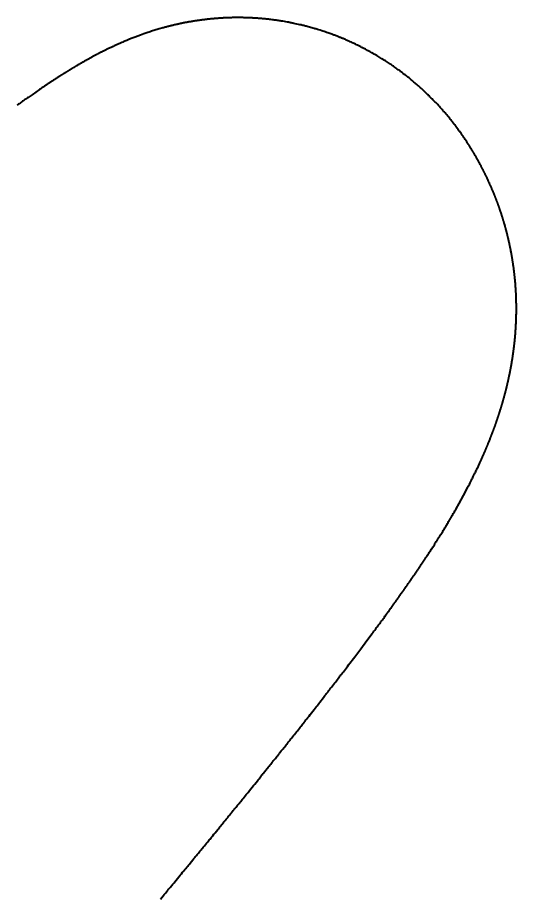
# Model space of a CAD drawing. Header units: millimetres. Extents: x 15 to 415, y 5 to 292.
# Drawn here: x 297.084 to 299.697, y 117.717 to 122.332 of the extents above; entities that cross this region are included whole.
import ezdxf

# ---------------------------------------------------------------- set-up
doc = ezdxf.new("R2010")
doc.units = ezdxf.units.MM
doc.layers.add('Geometries', color=7, linetype='Continuous')

msp = doc.modelspace()

# ---------------------------------------------------------------- linework, layer by layer
at = {"layer": 'Geometries', "linetype": 'Continuous', "lineweight": 40, "flags": 128}
msp.add_lwpolyline([(297.8332, 117.7141), (297.8399, 117.7222), (297.8464, 117.7301), (297.8527, 117.7376), (297.8587, 117.7449), (297.8644, 117.7518), (297.8699, 117.7584), (297.8726, 117.7617), (297.8754, 117.765), (297.8783, 117.7686), (297.8815, 117.7724), (297.8848, 117.7765), (297.8884, 117.7808), (297.892, 117.7851), (297.8957, 117.7896), (297.8996, 117.7944), (297.9037, 117.7993), (297.908, 117.8045), (297.9155, 117.8136), (297.9228, 117.8224), (297.9297, 117.8308), (297.9364, 117.8389), (297.9428, 117.8467), (297.949, 117.8541), (297.9548, 117.8612), (297.9604, 117.868), (297.9657, 117.8744), (297.9707, 117.8805), (297.9754, 117.8862), (297.9799, 117.8916), (297.9843, 117.897), (297.9885, 117.9021), (297.9955, 117.9106), (298.0021, 117.9186), (298.0084, 117.9263), (298.0112, 117.9297), (298.014, 117.9331), (298.0167, 117.9364), (298.0193, 117.9396), (298.0221, 117.9429), (298.0251, 117.9466), (298.0284, 117.9506), (298.0319, 117.9548), (298.0356, 117.9594), (298.0396, 117.9642), (298.0429, 117.9682), (298.0463, 117.9724), (298.0499, 117.9767), (298.0536, 117.9812), (298.0573, 117.9858), (298.0632, 117.993), (298.0688, 117.9998), (298.0741, 118.0062), (298.0791, 118.0124), (298.0838, 118.0181), (298.0882, 118.0234), (298.0923, 118.0284), (298.0963, 118.0333), (298.1004, 118.0383), (298.1065, 118.0458), (298.1128, 118.0535), (298.1194, 118.0615), (298.1259, 118.0696), (298.1325, 118.0775), (298.1365, 118.0825), (298.1405, 118.0874), (298.1445, 118.0923), (298.1485, 118.0972), (298.1525, 118.102), (298.1566, 118.1071), (298.1609, 118.1124), (298.1655, 118.118), (298.1712, 118.125), (298.1772, 118.1323), (298.1835, 118.14), (298.1866, 118.1438), (298.1898, 118.1477), (298.193, 118.1517), (298.1963, 118.1557), (298.1994, 118.1596), (298.2028, 118.1638), (298.206, 118.1677), (298.209, 118.1714), (298.2118, 118.1747), (298.2143, 118.1778), (298.2165, 118.1806), (298.2185, 118.1831), (298.2204, 118.1854), (298.2224, 118.1878), (298.2255, 118.1916), (298.2289, 118.1958), (298.2326, 118.2004), (298.2366, 118.2053), (298.2409, 118.2106), (298.2447, 118.2153), (298.2488, 118.2203), (298.253, 118.2255), (298.2573, 118.2307), (298.2614, 118.2358), (298.2653, 118.2407), (298.2713, 118.2481), (298.277, 118.255), (298.2823, 118.2616), (298.2871, 118.2675), (298.2915, 118.273), (298.2957, 118.2782), (298.3, 118.2834), (298.3067, 118.2918), (298.3137, 118.3005), (298.3202, 118.3084), (298.3268, 118.3166), (298.3336, 118.3251), (298.3408, 118.3339), (298.3449, 118.3391), (298.3492, 118.3444), (298.3534, 118.3496), (298.3573, 118.3545), (298.361, 118.3591), (298.3638, 118.3625), (298.3664, 118.3657), (298.3688, 118.3687), (298.3711, 118.3715), (298.3733, 118.3743), (298.3763, 118.3781), (298.3797, 118.3822), (298.3833, 118.3867), (298.3872, 118.3916), (298.3905, 118.3957), (298.394, 118.4), (298.3976, 118.4046), (298.4014, 118.4093), (298.4063, 118.4153), (298.4108, 118.4209), (298.4149, 118.4262), (298.4188, 118.431), (298.4224, 118.4355), (298.4256, 118.4395), (298.4286, 118.4432), (298.4317, 118.447), (298.4349, 118.4511), (298.4384, 118.4555), (298.4421, 118.4601), (298.446, 118.465), (298.4508, 118.4709), (298.4557, 118.4771), (298.4607, 118.4833), (298.4658, 118.4898), (298.471, 118.4963), (298.4752, 118.5015), (298.4795, 118.5069), (298.4836, 118.5121), (298.4876, 118.5171), (298.4914, 118.5218), (298.4949, 118.5262), (298.4982, 118.5304), (298.5013, 118.5343), (298.5043, 118.538), (298.5073, 118.5419), (298.5115, 118.5471), (298.5159, 118.5526), (298.5204, 118.5583), (298.525, 118.564), (298.5297, 118.57), (298.5346, 118.5762), (298.5397, 118.5826), (298.5449, 118.5892), (298.5503, 118.5959), (298.5557, 118.6028), (298.5605, 118.6088), (298.565, 118.6145), (298.5692, 118.6199), (298.5732, 118.625), (298.577, 118.6298), (298.5807, 118.6345), (298.5854, 118.6405), (298.5902, 118.6465), (298.5949, 118.6525), (298.6, 118.6589), (298.6053, 118.6657), (298.6109, 118.6728), (298.6178, 118.6816), (298.6247, 118.6903), (298.6314, 118.6989), (298.6381, 118.7074), (298.6433, 118.7141), (298.6485, 118.7207), (298.6534, 118.7269), (298.6581, 118.733), (298.6626, 118.7388), (298.6683, 118.746), (298.674, 118.7533), (298.6796, 118.7605), (298.6872, 118.7703), (298.6946, 118.7797), (298.6974, 118.7834), (298.7002, 118.787), (298.7032, 118.7909), (298.7065, 118.795), (298.7105, 118.8003), (298.7149, 118.8059), (298.7195, 118.8119), (298.7244, 118.8181), (298.7293, 118.8245), (298.7344, 118.831), (298.7395, 118.8376), (298.7446, 118.8443), (298.7497, 118.8508), (298.7545, 118.8571), (298.7591, 118.8631), (298.7636, 118.8689), (298.7676, 118.8741), (298.7715, 118.8791), (298.7751, 118.8838), (298.7785, 118.8882), (298.7817, 118.8924), (298.7865, 118.8987), (298.7915, 118.9051), (298.7965, 118.9117), (298.8017, 118.9185), (298.8071, 118.9255), (298.8126, 118.9328), (298.8184, 118.9404), (298.8503, 118.9823), (298.8827, 119.0252), (298.9146, 119.0677), (298.9423, 119.1047), (298.9466, 119.1105), (298.951, 119.1165), (298.9556, 119.1227), (298.9604, 119.1291), (298.9652, 119.1357), (298.9687, 119.1404), (298.9721, 119.145), (298.9755, 119.1497), (298.9788, 119.1541), (298.9819, 119.1583), (298.9847, 119.1622), (298.9874, 119.1658), (298.9899, 119.1692), (298.9924, 119.1726), (298.9958, 119.1773), (298.999, 119.1817), (299.0023, 119.1861), (299.0056, 119.1906), (299.0089, 119.1952), (299.0109, 119.1979), (299.0129, 119.2007), (299.0151, 119.2037), (299.0174, 119.2069), (299.0199, 119.2103), (299.0225, 119.2138), (299.0251, 119.2175), (299.0278, 119.2211), (299.0305, 119.2249), (299.0337, 119.2293), (299.037, 119.2338), (299.0401, 119.2382), (299.0431, 119.2423), (299.046, 119.2463), (299.0487, 119.2501), (299.0513, 119.2537), (299.0537, 119.257), (299.0559, 119.2601), (299.0571, 119.2617), (299.0583, 119.2634), (299.0596, 119.2653), (299.0611, 119.2673), (299.063, 119.27), (299.0652, 119.273), (299.0675, 119.2763), (299.0699, 119.2796), (299.0722, 119.2828), (299.0742, 119.2856), (299.0758, 119.2879), (299.0772, 119.2899), (299.0785, 119.2917), (299.0797, 119.2934), (299.081, 119.2952), (299.0825, 119.2972), (299.0841, 119.2995), (299.0857, 119.3018), (299.0874, 119.3042), (299.0893, 119.3068), (299.091, 119.3093), (299.0927, 119.3117), (299.0943, 119.3139), (299.0961, 119.3165), (299.0979, 119.3189), (299.0994, 119.3211), (299.1009, 119.3232), (299.1023, 119.3252), (299.1037, 119.3272), (299.105, 119.329), (299.1062, 119.3308), (299.1074, 119.3325), (299.1087, 119.3343), (299.1102, 119.3365), (299.1116, 119.3385), (299.1132, 119.3407), (299.1149, 119.3431), (299.1167, 119.3457), (299.1187, 119.3485), (299.1206, 119.3512), (299.1226, 119.3542), (299.1245, 119.3569), (299.1262, 119.3592), (299.1276, 119.3614), (299.1294, 119.3638), (299.1312, 119.3664), (299.133, 119.369), (299.1349, 119.3717), (299.1368, 119.3746), (299.1389, 119.3776), (299.1412, 119.3808), (299.1436, 119.3843), (299.1461, 119.388), (299.1482, 119.391), (299.1501, 119.3937), (299.1519, 119.3963), (299.1535, 119.3986), (299.1549, 119.4007), (299.1567, 119.4032), (299.1584, 119.4058), (299.1602, 119.4084), (299.1616, 119.4104), (299.163, 119.4125), (299.1646, 119.4148), (299.1664, 119.4174), (299.1683, 119.4202), (299.17, 119.4226), (299.1717, 119.4252), (299.1735, 119.4278), (299.1752, 119.4303), (299.1768, 119.4326), (299.1786, 119.4354), (299.1803, 119.4379), (299.1819, 119.4401), (299.1833, 119.4423), (299.1847, 119.4444), (299.1861, 119.4464), (299.1874, 119.4484), (299.1892, 119.451), (299.191, 119.4537), (299.1929, 119.4565), (299.195, 119.4595), (299.1971, 119.4627), (299.1994, 119.4661), (299.2017, 119.4695), (299.2041, 119.4731), (299.2066, 119.4769), (299.209, 119.4805), (299.2112, 119.4838), (299.2135, 119.4873), (299.2157, 119.4905), (299.2177, 119.4936), (299.2198, 119.4967), (299.2217, 119.4997), (299.2237, 119.5026), (299.2256, 119.5056), (299.2276, 119.5085), (299.2299, 119.5121), (299.2324, 119.5159), (299.2351, 119.52), (299.2379, 119.5242), (299.2407, 119.5286), (299.2436, 119.533), (299.2464, 119.5373), (299.2489, 119.5411), (299.2511, 119.5446), (299.2532, 119.5478), (299.2553, 119.551), (299.2573, 119.5541), (299.2593, 119.5572), (299.2677, 119.5703), (299.2693, 119.5729), (299.2709, 119.5754), (299.2726, 119.578), (299.2743, 119.5808), (299.2761, 119.5835), (299.2779, 119.5864), (299.2798, 119.5894), (299.2818, 119.5925), (299.2837, 119.5956), (299.2857, 119.5987), (299.2876, 119.6018), (299.2894, 119.6047), (299.2918, 119.6085), (299.294, 119.6119), (299.296, 119.6152), (299.298, 119.6184), (299.3, 119.6216), (299.3018, 119.6246), (299.3049, 119.6296), (299.3081, 119.6348), (299.3114, 119.6401), (299.3145, 119.6452), (299.3175, 119.65), (299.3204, 119.6547), (299.3233, 119.6595), (299.3264, 119.6646), (299.3289, 119.6687), (299.3314, 119.673), (299.3341, 119.6774), (299.3369, 119.6821), (299.3398, 119.6868), (299.3426, 119.6917), (299.3455, 119.6964), (299.3482, 119.7011), (299.3509, 119.7055), (299.3533, 119.7097), (299.3556, 119.7135), (299.3576, 119.717), (299.3595, 119.7203), (299.3615, 119.7237), (299.3642, 119.7282), (299.3669, 119.7329), (299.3698, 119.738), (299.3728, 119.7431), (299.3757, 119.7482), (299.3787, 119.7533), (299.3816, 119.7585), (299.3975, 119.7867), (299.4207, 119.8288), (299.4432, 119.8712), (299.4471, 119.8787), (299.451, 119.8862), (299.4548, 119.8938), (299.4587, 119.9013), (299.4625, 119.9089), (299.4647, 119.9132), (299.467, 119.9178), (299.4693, 119.9225), (299.4717, 119.9272), (299.4734, 119.9307), (299.4751, 119.9341), (299.4766, 119.9372), (299.478, 119.9401), (299.4803, 119.9447), (299.4825, 119.9493), (299.4847, 119.9537), (299.4868, 119.9582), (299.4882, 119.961), (299.4896, 119.964), (299.491, 119.967), (299.4926, 119.9702), (299.4942, 119.9738), (299.4963, 119.978), (299.4983, 119.9823), (299.5003, 119.9866), (299.5022, 119.9907), (299.504, 119.9946), (299.5058, 119.9985), (299.5077, 120.0026), (299.5096, 120.0068), (299.5111, 120.01), (299.5125, 120.0131), (299.5138, 120.016), (299.5151, 120.0188), (299.5162, 120.0215), (299.5174, 120.0239), (299.5184, 120.0262), (299.5194, 120.0285), (299.5204, 120.0308), (299.5216, 120.0334), (299.5229, 120.0363), (299.524, 120.039), (299.5253, 120.0418), (299.5264, 120.0443), (299.5274, 120.0466), (299.5283, 120.0487), (299.5292, 120.0507), (299.5302, 120.053), (299.5311, 120.0552), (299.5321, 120.0574), (299.533, 120.0596), (299.5337, 120.0611), (299.5344, 120.0627), (299.5351, 120.0644), (299.5359, 120.0663), (299.5368, 120.0683), (299.5377, 120.0705), (299.5385, 120.0724), (299.5391, 120.0739), (299.5397, 120.0753), (299.5402, 120.0765), (299.5408, 120.0778), (299.5414, 120.0793), (299.5421, 120.081), (299.5429, 120.0828), (299.5437, 120.0849), (299.5445, 120.0868), (299.5452, 120.0885), (299.5459, 120.09), (299.5464, 120.0913), (299.547, 120.0927), (299.5476, 120.0942), (299.5483, 120.0958), (299.549, 120.0976), (299.5502, 120.1006), (299.5515, 120.1038), (299.5529, 120.1073), (299.5544, 120.1108), (299.5557, 120.1143), (299.5571, 120.1176), (299.5582, 120.1204), (299.5592, 120.123), (299.5601, 120.1252), (299.5609, 120.1273), (299.5618, 120.1295), (299.5625, 120.1314), (299.5633, 120.1333), (299.5641, 120.1355), (299.5651, 120.138), (299.566, 120.1402), (299.5668, 120.1424), (299.5677, 120.1447), (299.5685, 120.1469), (299.5697, 120.1499), (299.5708, 120.1528), (299.5719, 120.1556), (299.5729, 120.1583), (299.574, 120.1612), (299.5747, 120.1631), (299.5755, 120.1651), (299.5762, 120.167), (299.5768, 120.1687), (299.5774, 120.1703), (299.5779, 120.1717), (299.5785, 120.1732), (299.5791, 120.1748), (299.5798, 120.1768), (299.5806, 120.1789), (299.5813, 120.181), (299.5821, 120.183), (299.5827, 120.1848), (299.5834, 120.1866), (299.584, 120.1883), (299.5847, 120.1903), (299.5855, 120.1924), (299.5863, 120.1947), (299.5872, 120.1973), (299.588, 120.1996), (299.5888, 120.2017), (299.5894, 120.2036), (299.59, 120.2052), (299.5909, 120.2077), (299.5918, 120.2102), (299.5927, 120.2129), (299.5937, 120.2159), (299.5949, 120.2192), (299.5957, 120.2216), (299.5964, 120.2237), (299.5971, 120.2256), (299.5976, 120.2271), (299.5982, 120.2288), (299.5989, 120.2309), (299.5996, 120.2332), (299.6003, 120.2353), (299.601, 120.2374), (299.6017, 120.2393), (299.6022, 120.2409), (299.6027, 120.2424), (299.6032, 120.2437), (299.6036, 120.2449), (299.6042, 120.2469), (299.6049, 120.2492), (299.6058, 120.2517), (299.6066, 120.2543), (299.6075, 120.2572), (299.6085, 120.2601), (299.6095, 120.2632), (299.6104, 120.2659), (299.6111, 120.2683), (299.6119, 120.2708), (299.613, 120.2744), (299.6142, 120.2783), (299.6155, 120.2825), (299.6161, 120.2844), (299.6167, 120.2863), (299.6172, 120.288), (299.6177, 120.2895), (299.6181, 120.291), (299.6187, 120.2927), (299.6193, 120.2947), (299.62, 120.297), (299.6207, 120.2997), (299.6215, 120.3022), (299.6222, 120.3045), (299.6228, 120.3064), (299.6233, 120.3082), (299.6238, 120.31), (299.6244, 120.3119), (299.625, 120.314), (299.6256, 120.3162), (299.6263, 120.3185), (299.627, 120.3209), (299.6277, 120.3234), (299.6284, 120.3259), (299.629, 120.3281), (299.6296, 120.3301), (299.6301, 120.3319), (299.6306, 120.3337), (299.6311, 120.3357), (299.6319, 120.3383), (299.6327, 120.3412), (299.6334, 120.344), (299.6342, 120.3467), (299.6349, 120.3492), (299.6355, 120.3516), (299.6361, 120.3538), (299.6366, 120.3558), (299.6371, 120.3576), (299.6377, 120.3597), (299.6383, 120.3622), (299.6391, 120.365), (299.6398, 120.3677), (299.6404, 120.3703), (299.641, 120.3726), (299.6416, 120.3748), (299.6421, 120.3767), (299.6426, 120.3786), (299.643, 120.3805), (299.6435, 120.3823), (299.6439, 120.3839), (299.6444, 120.3857), (299.6449, 120.3878), (299.6454, 120.39), (299.646, 120.3923), (299.6467, 120.3954), (299.6474, 120.3981), (299.648, 120.4006), (299.6486, 120.4029), (299.6491, 120.4051), (299.6496, 120.4072), (299.65, 120.409), (299.6505, 120.411), (299.651, 120.4132), (299.6516, 120.4157), (299.6521, 120.4181), (299.6527, 120.4204), (299.6532, 120.4226), (299.6536, 120.4247), (299.6541, 120.4267), (299.6545, 120.4287), (299.655, 120.4305), (299.6553, 120.4322), (299.6557, 120.4339), (299.6561, 120.4359), (299.6567, 120.4385), (299.6573, 120.4413), (299.658, 120.4443), (299.6586, 120.4472), (299.6592, 120.4501), (299.6598, 120.4529), (299.6604, 120.4555), (299.6608, 120.4578), (299.6613, 120.46), (299.6618, 120.4623), (299.6623, 120.4647), (299.6628, 120.4674), (299.6634, 120.4703), (299.664, 120.4735), (299.6645, 120.4758), (299.665, 120.4782), (299.6654, 120.4804), (299.6658, 120.4824), (299.6661, 120.4842), (299.6665, 120.4863), (299.6669, 120.4883), (299.6673, 120.4903), (299.6676, 120.4921), (299.668, 120.4941), (299.6684, 120.4963), (299.6689, 120.4988), (299.6694, 120.5016), (299.6699, 120.5043), (299.6705, 120.5076), (299.671, 120.5106), (299.6715, 120.5133), (299.6719, 120.5159), (299.6723, 120.5183), (299.6727, 120.5206), (299.6732, 120.5234), (299.6737, 120.5265), (299.6743, 120.5299), (299.6749, 120.5336), (299.6754, 120.5364), (299.6758, 120.5393), (299.6763, 120.542), (299.6766, 120.5444), (299.677, 120.5466), (299.6773, 120.5485), (299.6776, 120.5507), (299.678, 120.5529), (299.6783, 120.5551), (299.6787, 120.5575), (299.6791, 120.5603), (299.6795, 120.5633), (299.68, 120.5664), (299.6804, 120.5696), (299.6809, 120.5728), (299.6813, 120.576), (299.6817, 120.5789), (299.6821, 120.5816), (299.6824, 120.5841), (299.6827, 120.5865), (299.6831, 120.589), (299.6834, 120.5915), (299.6838, 120.5943), (299.6842, 120.5975), (299.6846, 120.6009), (299.685, 120.6043), (299.6854, 120.6077), (299.6858, 120.611), (299.6862, 120.6142), (299.6865, 120.617), (299.6868, 120.6195), (299.687, 120.6219), (299.6873, 120.6242), (299.6876, 120.6266), (299.6878, 120.629), (299.6881, 120.632), (299.6885, 120.6352), (299.6888, 120.6387), (299.6892, 120.6422), (299.6895, 120.6457), (299.6899, 120.6491), (299.6902, 120.6529), (299.6905, 120.6562), (299.6908, 120.6592), (299.6911, 120.6622), (299.6913, 120.6654), (299.6916, 120.6687), (299.6919, 120.6723), (299.6922, 120.6761), (299.6925, 120.6794), (299.6927, 120.6828), (299.693, 120.6864), (299.6932, 120.6896), (299.6934, 120.6923), (299.6936, 120.6947), (299.6937, 120.697), (299.6939, 120.6992), (299.694, 120.7014), (299.6941, 120.7036), (299.6943, 120.7058), (299.6944, 120.7082), (299.6946, 120.7107), (299.6947, 120.7135), (299.6949, 120.7166), (299.6951, 120.7201), (299.6953, 120.7247), (299.6956, 120.7292), (299.6957, 120.7334), (299.6959, 120.7372), (299.6961, 120.7407), (299.6962, 120.7439), (299.6963, 120.7471), (299.6964, 120.7502), (299.6965, 120.7536), (299.6966, 120.7572), (299.6968, 120.761), (299.6969, 120.7654), (299.697, 120.7702), (299.6971, 120.7747), (299.6972, 120.7792), (299.6972, 120.7834), (299.6973, 120.7873), (299.6973, 120.7909), (299.6973, 120.7945), (299.6974, 120.7969), (299.6974, 120.7993), (299.6974, 120.8016), (299.6974, 120.8039), (299.6974, 120.8063), (299.6974, 120.8092), (299.6974, 120.8126), (299.6974, 120.8168), (299.6973, 120.8208), (299.6973, 120.8243), (299.6973, 120.8275), (299.6972, 120.8303), (299.6972, 120.8321), (299.6972, 120.8337), (299.6972, 120.835), (299.6971, 120.8364), (299.6971, 120.8382), (299.6971, 120.8402), (299.697, 120.8427), (299.697, 120.8451), (299.6969, 120.8474), (299.6969, 120.8493), (299.6968, 120.851), (299.6968, 120.8524), (299.6967, 120.8536), (299.6967, 120.8557), (299.6966, 120.8583), (299.6965, 120.8613), (299.6964, 120.8648), (299.6963, 120.8681), (299.6961, 120.8713), (299.696, 120.8749), (299.6959, 120.878), (299.6957, 120.8808), (299.6956, 120.8832), (299.6956, 120.8848), (299.6955, 120.8867), (299.6954, 120.8889), (299.6952, 120.8913), (299.6951, 120.8936), (299.695, 120.8957), (299.6949, 120.8975), (299.6948, 120.899), (299.6947, 120.9003), (299.6947, 120.9014), (299.6946, 120.9029), (299.6945, 120.9046), (299.6944, 120.9066), (299.6942, 120.909), (299.694, 120.9117), (299.6939, 120.9143), (299.6937, 120.9167), (299.6936, 120.9189), (299.6934, 120.9209), (299.6933, 120.923), (299.6931, 120.9251), (299.693, 120.9271), (299.6928, 120.9291), (299.6927, 120.9311), (299.6924, 120.9342), (299.6922, 120.9376), (299.6919, 120.9413), (299.6916, 120.9448), (299.6913, 120.948), (299.691, 120.951), (299.6909, 120.9528), (299.6907, 120.9549), (299.6905, 120.9573), (299.6902, 120.9598), (299.69, 120.9626), (299.6897, 120.9654), (299.6895, 120.9677), (299.6893, 120.9698), (299.6891, 120.9715), (299.6889, 120.9731), (299.6887, 120.9748), (299.6885, 120.9769), (299.6883, 120.9794), (299.688, 120.982), (299.6877, 120.9845), (299.6874, 120.9868), (299.6872, 120.9888), (299.687, 120.9908), (299.6868, 120.9927), (299.6865, 120.9948), (299.6863, 120.997), (299.686, 120.9993), (299.6857, 121.0018), (299.6854, 121.0045), (299.685, 121.0075), (299.6846, 121.0107), (299.6843, 121.013), (299.684, 121.015), (299.6838, 121.0168), (299.6836, 121.0183), (299.6834, 121.0195), (299.6833, 121.0206), (299.6832, 121.0217), (299.6829, 121.0237), (299.6826, 121.0261), (299.6822, 121.0289), (299.6817, 121.032), (299.6813, 121.035), (299.6808, 121.0386), (299.6803, 121.042), (299.6799, 121.0449), (299.6796, 121.0466), (299.6794, 121.0481), (299.6792, 121.0494), (299.679, 121.0506), (299.6788, 121.052), (299.6785, 121.0537), (299.6783, 121.0556), (299.6779, 121.0577), (299.6776, 121.06), (299.6772, 121.0621), (299.6769, 121.0639), (299.6767, 121.0656), (299.6764, 121.0669), (299.6762, 121.0682), (299.676, 121.0696), (299.6757, 121.0713), (299.6754, 121.0733), (299.675, 121.0756), (299.6746, 121.0781), (299.6741, 121.0807), (299.6736, 121.0837), (299.6731, 121.0864), (299.6727, 121.0887), (299.6724, 121.0908), (299.672, 121.0928), (299.6712, 121.0969), (299.6705, 121.1012), (299.6697, 121.1052), (299.6689, 121.1093), (299.6682, 121.1132), (299.6675, 121.1169), (299.667, 121.1191), (299.6665, 121.1216), (299.666, 121.1244), (299.6653, 121.1276), (299.6648, 121.1301), (299.6643, 121.1324), (299.6639, 121.1345), (299.6635, 121.1362), (299.6632, 121.1376), (299.663, 121.1388), (299.6627, 121.14), (299.6624, 121.1415), (299.6621, 121.1431), (299.6617, 121.145), (299.6612, 121.1471), (299.6605, 121.1506), (299.6598, 121.1536), (299.6592, 121.1562), (299.6586, 121.1589), (299.658, 121.1618), (299.6574, 121.1644), (299.6567, 121.1671), (299.6561, 121.1701), (299.6553, 121.1733), (299.6545, 121.1767), (299.6539, 121.1792), (299.6534, 121.1814), (299.653, 121.1832), (299.6526, 121.1847), (299.6523, 121.186), (299.652, 121.1873), (299.6516, 121.1889), (299.6511, 121.1907), (299.6506, 121.1928), (299.65, 121.1952), (299.6494, 121.1976), (299.6485, 121.2013), (299.6476, 121.2047), (299.6468, 121.2078), (299.6461, 121.2105), (299.6457, 121.212), (299.6454, 121.2134), (299.6451, 121.2146), (299.6448, 121.2157), (299.6444, 121.217), (299.644, 121.2186), (299.6435, 121.2204), (299.6429, 121.2225), (299.6423, 121.2248), (299.6418, 121.2269), (299.6413, 121.2287), (299.6408, 121.2303), (299.6405, 121.2316), (299.6401, 121.2328), (299.6397, 121.2343), (299.6392, 121.2361), (299.6386, 121.2383), (299.6379, 121.2409), (299.6371, 121.2437), (299.6363, 121.2465), (299.6352, 121.2505), (299.6341, 121.254), (299.6332, 121.2571), (299.6327, 121.259), (299.6321, 121.2608), (299.6316, 121.2625), (299.6311, 121.2644), (299.6304, 121.2665), (299.6298, 121.2688), (299.629, 121.2713), (299.6283, 121.2735), (299.6279, 121.2749), (299.6275, 121.2763), (299.6271, 121.2774), (299.6268, 121.2785), (299.6265, 121.2794), (299.6262, 121.2805), (299.6257, 121.2822), (299.625, 121.2841), (299.6243, 121.2864), (299.6235, 121.289), (299.6225, 121.2922), (299.6216, 121.2951), (299.6207, 121.2978), (299.6199, 121.3002), (299.6192, 121.3023), (299.6186, 121.3043), (299.6177, 121.3069), (299.6169, 121.3094), (299.616, 121.3122), (299.6149, 121.3155), (299.614, 121.3182), (299.6132, 121.3205), (299.6125, 121.3226), (299.6119, 121.3242), (299.6115, 121.3254), (299.6111, 121.3267), (299.6105, 121.3283), (299.6099, 121.3302), (299.6091, 121.3324), (299.6082, 121.3349), (299.6073, 121.3375), (299.6065, 121.3398), (299.6057, 121.342), (299.6048, 121.3446), (299.604, 121.3468), (299.6033, 121.3489), (299.6026, 121.3507), (299.602, 121.3524), (299.6014, 121.3539), (299.6009, 121.3554), (299.6002, 121.3572), (299.5995, 121.3593), (299.5986, 121.3617), (299.5976, 121.3643), (299.5967, 121.3666), (299.596, 121.3686), (299.5955, 121.37), (299.595, 121.3711), (299.5945, 121.3725), (299.5939, 121.374), (299.5933, 121.3758), (299.5925, 121.3778), (299.5916, 121.38), (299.5908, 121.3823), (299.59, 121.3842), (299.5894, 121.3859), (299.5888, 121.3873), (299.5883, 121.3885), (299.5878, 121.3898), (299.5873, 121.3912), (299.5868, 121.3926), (299.5862, 121.394), (299.5856, 121.3955), (299.5849, 121.3973), (299.5841, 121.3992), (299.5833, 121.4013), (299.5823, 121.4036), (299.5813, 121.4062), (299.5802, 121.4088), (299.5792, 121.4115), (299.5782, 121.4137), (299.5775, 121.4156), (299.5768, 121.4173), (299.576, 121.4191), (299.5751, 121.4214), (299.574, 121.4239), (299.5729, 121.4265), (299.5718, 121.4292), (299.5706, 121.4319), (299.5696, 121.4344), (299.5687, 121.4364), (299.5679, 121.4382), (299.5673, 121.4397), (299.5665, 121.4415), (299.5655, 121.4437), (299.5646, 121.4459), (299.5635, 121.4483), (299.5626, 121.4505), (299.5617, 121.4525), (299.5609, 121.4542), (299.5603, 121.4556), (299.5595, 121.4575), (299.5585, 121.4598), (299.5573, 121.4623), (299.5565, 121.464), (299.5557, 121.466), (299.5547, 121.4682), (299.5536, 121.4706), (299.5524, 121.4731), (299.5513, 121.4755), (299.5501, 121.478), (299.5491, 121.4802), (299.5482, 121.4821), (299.5474, 121.4838), (299.546, 121.4869), (299.5447, 121.4896), (299.5442, 121.4906), (299.5436, 121.4919), (299.5429, 121.4934), (299.542, 121.4952), (299.5411, 121.4972), (299.5401, 121.4993), (299.5392, 121.5011), (299.5384, 121.5028), (299.5377, 121.5043), (299.537, 121.5055), (299.5365, 121.5066), (299.5356, 121.5086), (299.5345, 121.5107), (299.5334, 121.513), (299.5326, 121.5146), (299.5317, 121.5164), (299.5307, 121.5184), (299.5296, 121.5206), (299.5286, 121.5227), (299.5277, 121.5245), (299.5268, 121.5261), (299.5261, 121.5275), (299.5256, 121.5287), (299.5247, 121.5304), (299.5237, 121.5323), (299.5226, 121.5345), (299.5214, 121.5369), (299.52, 121.5395), (299.5184, 121.5425), (299.5172, 121.5449), (299.5161, 121.5469), (299.5152, 121.5487), (299.5144, 121.5502), (299.5137, 121.5516), (299.513, 121.5529), (299.5122, 121.5545), (299.5113, 121.5562), (299.5103, 121.558), (299.5092, 121.56), (299.508, 121.5623), (299.5066, 121.5648), (299.5056, 121.5668), (299.5046, 121.5685), (299.5038, 121.57), (299.5031, 121.5713), (299.5025, 121.5724), (299.502, 121.5733), (299.5005, 121.5761), (299.499, 121.5789), (299.4983, 121.5801), (299.4974, 121.5817), (299.4964, 121.5836), (299.4952, 121.5858), (299.4934, 121.5888), (299.4919, 121.5916), (299.4905, 121.594), (299.4893, 121.5961), (299.4882, 121.5981), (299.4872, 121.5998), (299.4863, 121.6014), (299.4852, 121.6033), (299.4841, 121.6053), (299.4828, 121.6074), (299.4815, 121.6097), (299.48, 121.6123), (299.4787, 121.6145), (299.4774, 121.6168), (299.4761, 121.619), (299.4749, 121.621), (299.4738, 121.6229), (299.473, 121.6243), (299.4721, 121.6257), (299.4713, 121.6271), (299.4705, 121.6284), (299.4695, 121.6301), (299.4683, 121.632), (299.467, 121.6343), (299.4654, 121.6369), (299.4639, 121.6394), (299.4625, 121.6416), (299.4614, 121.6435), (299.4603, 121.6452), (299.4594, 121.6466), (299.4586, 121.648), (299.4572, 121.6502), (299.4556, 121.6529), (299.4536, 121.6559), (299.4515, 121.6594), (299.4493, 121.6628), (299.4466, 121.6671), (299.444, 121.671), (299.4417, 121.6746), (299.4378, 121.6807), (299.4338, 121.6866), (299.4297, 121.6928), (299.4275, 121.6961), (299.4252, 121.6996), (299.4227, 121.7032), (299.4202, 121.7068), (299.4181, 121.7099), (299.4163, 121.7125), (299.4149, 121.7146), (299.4133, 121.7168), (299.4115, 121.7193), (299.4095, 121.7222), (299.4073, 121.7253), (299.4047, 121.729), (299.4022, 121.7325), (299.3999, 121.7357), (299.3974, 121.7391), (299.3948, 121.7427), (299.392, 121.7465), (299.3892, 121.7502), (299.3866, 121.7538), (299.384, 121.7573), (299.3811, 121.7612), (299.3778, 121.7655), (299.375, 121.7692), (299.3721, 121.7728), (299.3696, 121.7761), (299.3674, 121.779), (299.3658, 121.781), (299.3642, 121.7831), (299.3623, 121.7855), (299.3602, 121.7882), (299.3578, 121.7912), (299.3544, 121.7954), (299.3511, 121.7994), (299.348, 121.8033), (299.3429, 121.8096), (299.3378, 121.8157), (299.3329, 121.8216), (299.3283, 121.827), (299.3241, 121.8319), (299.321, 121.8355), (299.3181, 121.8388), (299.3152, 121.8421), (299.3122, 121.8456), (299.3089, 121.8494), (299.3055, 121.8532), (299.302, 121.8571), (299.2984, 121.861), (299.2944, 121.8654), (299.2899, 121.8704), (299.285, 121.8756), (299.28, 121.8809), (299.2751, 121.8861), (299.2703, 121.8912), (299.2652, 121.8964), (299.2604, 121.9014), (299.2559, 121.906), (299.2518, 121.9101), (299.2481, 121.9138), (299.2446, 121.9173), (299.2421, 121.9198), (299.2395, 121.9223), (299.2368, 121.925), (299.2338, 121.9278), (299.2307, 121.9309), (299.2271, 121.9343), (299.2218, 121.9394), (299.2161, 121.9447), (299.2107, 121.9498), (299.2055, 121.9546), (299.2002, 121.9594), (299.1948, 121.9643), (299.1894, 121.9692), (299.1844, 121.9736), (299.1792, 121.9782), (299.1742, 121.9825), (299.1695, 121.9866), (299.1648, 121.9907), (299.1609, 121.994), (299.1567, 121.9975), (299.1521, 122.0013), (299.1468, 122.0057), (299.1408, 122.0106), (299.135, 122.0153), (299.1295, 122.0197), (299.1244, 122.0238), (299.1196, 122.0276), (299.1151, 122.0311), (299.1109, 122.0344), (299.1047, 122.0391), (299.0989, 122.0435), (299.0928, 122.0481), (299.0898, 122.0503), (299.0864, 122.0529), (299.0825, 122.0557), (299.0782, 122.0588), (299.0736, 122.0622), (299.0678, 122.0663), (299.0626, 122.0701), (299.0577, 122.0735), (299.053, 122.0767), (299.0487, 122.0798), (299.0445, 122.0826), (299.0406, 122.0853), (299.0362, 122.0883), (299.0319, 122.0911), (299.0273, 122.0942), (299.0224, 122.0974), (299.0171, 122.1009), (299.0112, 122.1047), (299.005, 122.1087), (298.9988, 122.1126), (298.9929, 122.1163), (298.9874, 122.1197), (298.9821, 122.1229), (298.9763, 122.1264), (298.971, 122.1297), (298.9658, 122.1327), (298.9629, 122.1345), (298.9598, 122.1363), (298.9563, 122.1383), (298.9525, 122.1405), (298.9466, 122.1439), (298.9407, 122.1473), (298.935, 122.1505), (298.9295, 122.1535), (298.9239, 122.1566), (298.9182, 122.1597), (298.9127, 122.1627), (298.9075, 122.1654), (298.9027, 122.168), (298.8981, 122.1704), (298.8946, 122.1722), (298.8912, 122.174), (298.8875, 122.1758), (298.8832, 122.178), (298.8783, 122.1805), (298.872, 122.1836), (298.8658, 122.1867), (298.8597, 122.1897), (298.8537, 122.1926), (298.848, 122.1953), (298.843, 122.1976), (298.8388, 122.1995), (298.8332, 122.2021), (298.8274, 122.2048), (298.8211, 122.2076), (298.8144, 122.2106), (298.8102, 122.2124), (298.806, 122.2142), (298.8018, 122.2161), (298.7975, 122.2179), (298.7933, 122.2197), (298.7895, 122.2213), (298.7863, 122.2226), (298.7837, 122.2237), (298.7814, 122.2246), (298.7788, 122.2257), (298.7759, 122.2269), (298.7728, 122.2281), (298.7692, 122.2296), (298.7657, 122.231), (298.7619, 122.2325), (298.7577, 122.2341), (298.7536, 122.2357), (298.7499, 122.2372), (298.7453, 122.2389), (298.7413, 122.2404), (298.7376, 122.2418), (298.7313, 122.2441), (298.7254, 122.2463), (298.7194, 122.2484), (298.7147, 122.2501), (298.7092, 122.252), (298.7032, 122.2541), (298.6964, 122.2564), (298.6899, 122.2586), (298.6838, 122.2606), (298.6781, 122.2625), (298.67, 122.2651), (298.6625, 122.2674), (298.6553, 122.2696), (298.6512, 122.2709), (298.6469, 122.2722), (298.6423, 122.2735), (298.6373, 122.275), (298.6317, 122.2766), (298.6255, 122.2784), (298.6191, 122.2801), (298.6131, 122.2818), (298.6072, 122.2834), (298.6017, 122.2848), (298.5965, 122.2862), (298.5919, 122.2874), (298.5874, 122.2885), (298.5831, 122.2896), (298.5788, 122.2906), (298.5742, 122.2918), (298.569, 122.293), (298.5633, 122.2943), (298.5552, 122.2962), (298.5469, 122.2981), (298.5388, 122.2998), (298.5311, 122.3014), (298.5265, 122.3024), (298.5223, 122.3033), (298.5182, 122.3041), (298.5143, 122.3048), (298.5105, 122.3056), (298.5068, 122.3063), (298.5027, 122.3071), (298.4981, 122.3079), (298.4902, 122.3094), (298.4821, 122.3108), (298.4738, 122.3122), (298.4658, 122.3135), (298.4596, 122.3145), (298.4539, 122.3154), (298.4486, 122.3162), (298.4436, 122.3169), (298.4388, 122.3176), (298.4341, 122.3182), (298.429, 122.3189), (298.4234, 122.3197), (298.4172, 122.3204), (298.4111, 122.3212), (298.4046, 122.322), (298.3984, 122.3227), (298.3925, 122.3233), (298.387, 122.3239), (298.3819, 122.3244), (298.3772, 122.3249), (298.3722, 122.3254), (298.3674, 122.3258), (298.3627, 122.3262), (298.3579, 122.3266), (298.353, 122.327), (298.3495, 122.3273), (298.3456, 122.3276), (298.3412, 122.3279), (298.3366, 122.3282), (298.3318, 122.3286), (298.3268, 122.3289), (298.322, 122.3292), (298.3175, 122.3294), (298.3126, 122.3297), (298.3082, 122.3299), (298.3041, 122.3301), (298.3003, 122.3302), (298.2966, 122.3304), (298.2918, 122.3306), (298.2868, 122.3308), (298.2814, 122.3309), (298.2756, 122.3311), (298.2694, 122.3312), (298.2634, 122.3314), (298.2577, 122.3314), (298.2515, 122.3315), (298.2445, 122.3315), (298.2399, 122.3316), (298.2358, 122.3316), (298.2322, 122.3315), (298.2291, 122.3315), (298.2262, 122.3315), (298.2236, 122.3315), (298.2206, 122.3314), (298.2176, 122.3314), (298.2142, 122.3313), (298.2105, 122.3313), (298.2057, 122.3312), (298.2003, 122.331), (298.1944, 122.3309), (298.1882, 122.3307), (298.1817, 122.3304), (298.1754, 122.3302), (298.1692, 122.3299), (298.1636, 122.3296), (298.1587, 122.3293), (298.1535, 122.329), (298.1485, 122.3287), (298.1434, 122.3284), (298.1382, 122.328), (298.1328, 122.3276), (298.1267, 122.3272), (298.1236, 122.3269), (298.1205, 122.3267), (298.1177, 122.3265), (298.1151, 122.3262), (298.1128, 122.326), (298.1105, 122.3258), (298.1078, 122.3256), (298.1049, 122.3253), (298.1017, 122.325), (298.0984, 122.3247), (298.0955, 122.3244), (298.0927, 122.3241), (298.0901, 122.3239), (298.0867, 122.3235), (298.083, 122.3231), (298.0795, 122.3227), (298.0764, 122.3224), (298.0737, 122.3221), (298.0712, 122.3218), (298.0686, 122.3215), (298.0661, 122.3212), (298.0632, 122.3208), (298.0597, 122.3204), (298.0557, 122.3199), (298.0515, 122.3194), (298.0473, 122.3188), (298.0432, 122.3183), (298.0394, 122.3177), (298.0364, 122.3173), (298.0337, 122.3169), (298.0311, 122.3166), (298.0285, 122.3162), (298.0259, 122.3158), (298.0224, 122.3153), (298.0186, 122.3147), (298.0145, 122.3141), (298.0099, 122.3133), (298.0049, 122.3125), (298.0002, 122.3118), (297.9958, 122.311), (297.9918, 122.3103), (297.9883, 122.3097), (297.985, 122.3092), (297.9817, 122.3086), (297.9783, 122.308), (297.9748, 122.3073), (297.9709, 122.3066), (297.9671, 122.3059), (297.9629, 122.3051), (297.9585, 122.3042), (297.9542, 122.3034), (297.95, 122.3025), (297.9462, 122.3018), (297.9422, 122.3009), (297.9385, 122.3002), (297.9349, 122.2994), (297.9313, 122.2987), (297.9277, 122.2979), (297.9239, 122.297), (297.9195, 122.2961), (297.9147, 122.295), (297.9102, 122.294), (297.9057, 122.2929), (297.9012, 122.2919), (297.8968, 122.2908), (297.8928, 122.2898), (297.8893, 122.289), (297.886, 122.2882), (297.8823, 122.2873), (297.8785, 122.2863), (297.8747, 122.2854), (297.8709, 122.2844), (297.8669, 122.2833), (297.8627, 122.2822), (297.8582, 122.281), (297.8536, 122.2798), (297.849, 122.2785), (297.8445, 122.2773), (297.8399, 122.276), (297.8329, 122.2741), (297.8266, 122.2722), (297.8208, 122.2705), (297.8151, 122.2689), (297.8093, 122.2671), (297.8034, 122.2653), (297.7974, 122.2635), (297.7918, 122.2617), (297.7857, 122.2598), (297.7795, 122.2578), (297.7734, 122.2558), (297.7673, 122.2538), (297.7613, 122.2517), (297.7449, 122.2461), (297.7288, 122.2404), (297.7142, 122.235), (297.6997, 122.2295), (297.6851, 122.2239), (297.6705, 122.2181), (297.6559, 122.2121), (297.6508, 122.2099), (297.6457, 122.2078), (297.6406, 122.2057), (297.6358, 122.2036), (297.6312, 122.2016), (297.6271, 122.1998), (297.6231, 122.1981), (297.619, 122.1963), (297.6147, 122.1943), (297.6083, 122.1915), (297.6021, 122.1887), (297.5958, 122.1858), (297.5899, 122.1831), (297.5844, 122.1805), (297.5812, 122.179), (297.5776, 122.1773), (297.5737, 122.1755), (297.5695, 122.1735), (297.5651, 122.1714), (297.561, 122.1694), (297.5573, 122.1676), (297.5539, 122.166), (297.5508, 122.1644), (297.5478, 122.1629), (297.5448, 122.1615), (297.5409, 122.1596), (297.5371, 122.1576), (297.5335, 122.1558), (297.5297, 122.1539), (297.5273, 122.1527), (297.5246, 122.1513), (297.5216, 122.1498), (297.5186, 122.1482), (297.5154, 122.1467), (297.5122, 122.145), (297.5095, 122.1436), (297.5071, 122.1423), (297.505, 122.1412), (297.5028, 122.1401), (297.5005, 122.1389), (297.4979, 122.1375), (297.4952, 122.1361), (297.4923, 122.1345), (297.4891, 122.1329), (297.4858, 122.1311), (297.4824, 122.1292), (297.479, 122.1274), (297.476, 122.1258), (297.4733, 122.1243), (297.4707, 122.1229), (297.4681, 122.1215), (297.4659, 122.1203), (297.4636, 122.119), (297.4612, 122.1177), (297.4585, 122.1162), (297.4555, 122.1145), (297.4526, 122.113), (297.4501, 122.1116), (297.448, 122.1104), (297.4455, 122.109), (297.4432, 122.1077), (297.4407, 122.1063), (297.4381, 122.1048), (297.4352, 122.1032), (297.4329, 122.1019), (297.4304, 122.1005), (297.4278, 122.099), (297.4253, 122.0975), (297.4228, 122.0961), (297.4206, 122.0948), (297.4186, 122.0936), (297.417, 122.0927), (297.4156, 122.092), (297.4143, 122.0912), (297.4129, 122.0904), (297.4114, 122.0895), (297.4098, 122.0886), (297.4083, 122.0877), (297.4065, 122.0866), (297.4044, 122.0854), (297.4023, 122.0842), (297.4005, 122.0831), (297.3988, 122.0822), (297.3975, 122.0813), (297.3963, 122.0807), (297.3953, 122.08), (297.3939, 122.0792), (297.3923, 122.0783), (297.3907, 122.0773), (297.3889, 122.0763), (297.3867, 122.075), (297.3842, 122.0735), (297.382, 122.0722), (297.3801, 122.071), (297.3785, 122.0701), (297.3772, 122.0693), (297.3761, 122.0686), (297.3752, 122.0681), (297.3742, 122.0675), (297.3734, 122.067), (297.3725, 122.0664), (297.3716, 122.0659), (297.3708, 122.0654), (297.3699, 122.0649), (297.3688, 122.0642), (297.3674, 122.0634), (297.3657, 122.0623), (297.3637, 122.0611), (297.3615, 122.0597), (297.3593, 122.0584), (297.3567, 122.0568), (297.3544, 122.0554), (297.3523, 122.0541), (297.3502, 122.0529), (297.3484, 122.0518), (297.3468, 122.0507), (297.345, 122.0497), (297.3433, 122.0486), (297.3417, 122.0476), (297.34, 122.0466), (297.3382, 122.0454), (297.3362, 122.0442), (297.334, 122.0428), (297.3317, 122.0414), (297.3284, 122.0393), (297.3254, 122.0374), (297.3226, 122.0357), (297.3204, 122.0343), (297.3185, 122.0331), (297.3168, 122.032), (297.315, 122.0309), (297.3132, 122.0298), (297.3115, 122.0286), (297.3097, 122.0275), (297.3076, 122.0262), (297.3053, 122.0247), (297.3026, 122.023), (297.3, 122.0213), (297.2973, 122.0196), (297.2946, 122.0179), (297.2919, 122.0161), (297.2877, 122.0134), (297.2836, 122.0107), (297.2795, 122.0081), (297.2757, 122.0057), (297.2721, 122.0033), (297.2688, 122.0012), (297.2657, 121.9991), (297.2627, 121.9971), (297.2601, 121.9954), (297.2574, 121.9937), (297.2548, 121.992), (297.2522, 121.9902), (297.2494, 121.9884), (297.2464, 121.9864), (297.2433, 121.9844), (297.2411, 121.9829), (297.2386, 121.9813), (297.236, 121.9795), (297.2333, 121.9777), (297.2307, 121.976), (297.2282, 121.9743), (297.2245, 121.9718), (297.2209, 121.9694), (297.2175, 121.9671), (297.2116, 121.9631), (297.2057, 121.9591), (297.1998, 121.9551), (297.1598, 121.9276), (297.1545, 121.924), (297.1495, 121.9205), (297.1447, 121.9172), (297.1401, 121.9139), (297.1353, 121.9106), (297.1305, 121.9072), (297.1269, 121.9047), (297.123, 121.902), (297.119, 121.8992), (297.1148, 121.8962), (297.1103, 121.893), (297.1056, 121.8897), (297.1012, 121.8866), (297.0969, 121.8835), (297.0928, 121.8806), (297.0889, 121.8779), (297.0854, 121.8753), (297.0827, 121.8734)], dxfattribs=at)

doc.saveas('drawing.dxf')
